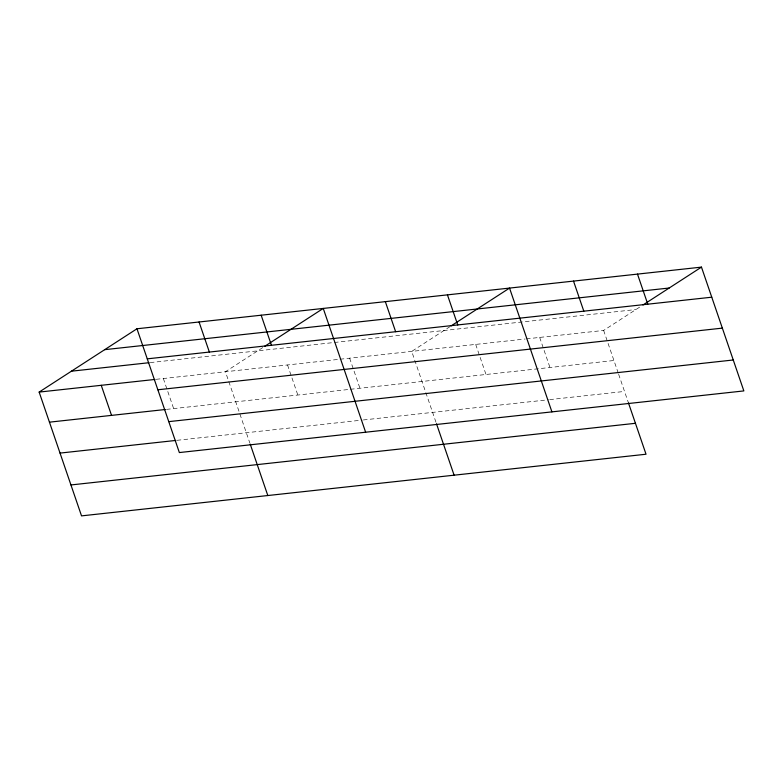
<?xml version="1.0" encoding="UTF-8"?>
<svg xmlns="http://www.w3.org/2000/svg" width="783" height="783" viewBox="0 0 783 783"><rect width="100%" height="100%" fill="white"/><g stroke="black" fill="none" stroke-linecap="round" stroke-linejoin="round"><path stroke-width="0.59" stroke-dasharray="3.92 2.94" d="M262.755 347.583L225.435 371.739L249.826 442.982M450.049 326.589L411.721 351.401L436.111 422.644M526.391 338.873L603.644 330.436L640.964 306.28M150.238 362.588L635.933 309.539M156.179 379.305L338.873 359.348M340.067 359.221L525.187 339M166.476 409.382L349.179 389.425M350.373 389.298L613.95 360.513M177.056 440.31L362.147 420.089M363.341 419.962L548.491 399.741M549.695 399.614L624.531 391.431M603.644 330.436L618.257 373.109M618.648 374.254L628.426 402.814M539.673 337.424L549.969 367.501M475.692 344.412L485.989 374.489M349.629 358.174L359.926 388.251M287.527 364.956L297.824 395.033M163.344 378.522L173.64 408.599"/><path stroke-width="1.17" d="M628.426 402.814L646.034 454.228L81.53 515.88L39.15 392.087L136.966 328.772L701.47 267.12L743.85 390.913L179.356 452.564L136.966 328.772M264.771 346.282L323.252 308.433L365.632 432.216M451.057 325.934L509.537 288.085L551.917 411.878M642.98 304.978L701.47 267.12M104.687 349.668L669.191 288.017M147.263 358.849L711.767 297.197M71.429 371.191L149.044 362.715M39.15 392.087L154.985 379.442M157.853 389.777L722.357 328.126M49.446 422.164L165.282 409.509M168.766 421.636L733.26 359.984M60.037 453.093L175.862 440.438M70.95 484.951L635.444 423.3M637.489 274.109L647.786 304.186M573.518 281.097L583.815 311.174M447.445 294.868L457.742 324.945M436.503 423.779L454.101 475.183M385.344 301.651L395.64 331.718M261.16 315.206L271.456 345.283M250.217 444.127L267.815 495.531M199.058 321.989L209.364 352.066M101.242 385.305L111.538 415.381"/></g></svg>
